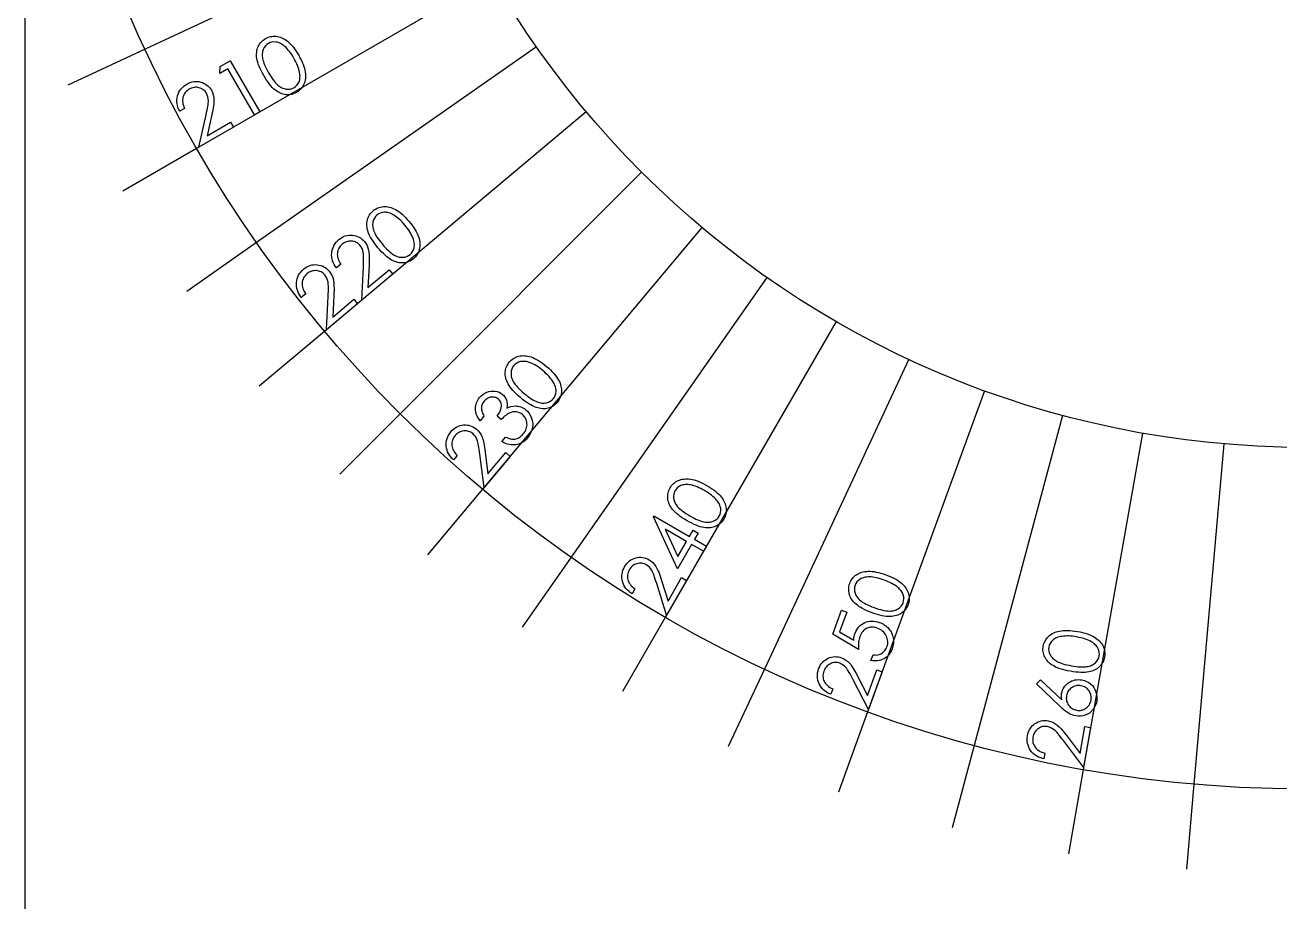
# Model space of a CAD drawing. Header units: millimetres. Extents: x 0 to 150, y -15 to 295.
# Drawn here: x 0 to 73.5, y 63.4 to 114.7 of the extents above; entities that cross this region are included whole.
import ezdxf

# ---------------------------------------------------------------- set-up
doc = ezdxf.new("R2010")
doc.units = ezdxf.units.MM

msp = doc.modelspace()

# ---------------------------------------------------------------- linework, layer by layer
at = {"color": 7, "linetype": 'Continuous', "lineweight": 25}
msp.add_line((0, 39.8), (0, 220), dxfattribs=at)
at = {"color": 7, "linetype": 'Continuous'}
for p, q in [((25.153, 121.756), (7.027, 113.304)), ((27.369, 117.5), (10.048, 107.5)), ((7.027, 113.304), (2.495, 111.191)), ((29.947, 113.453), (13.564, 101.982)), ((32.868, 109.647), (17.547, 96.791)), ((10.048, 107.5), (5.718, 105)), ((36.109, 106.109), (21.967, 91.967)), ((39.647, 102.868), (26.791, 87.547)), ((13.564, 101.982), (9.468, 99.114)), ((43.453, 99.947), (31.982, 83.564)), ((47.5, 97.369), (37.5, 80.048)), ((17.547, 96.791), (13.716, 93.577)), ((51.756, 95.153), (43.304, 77.027)), ((56.189, 93.317), (49.348, 74.523)), ((21.967, 91.967), (18.431, 88.431)), ((60.765, 91.874), (55.589, 72.556)), ((65.449, 90.836), (61.976, 71.139)), ((70.206, 90.209), (68.463, 70.285)), ((26.791, 87.547), (23.577, 83.716)), ((31.982, 83.564), (29.114, 79.468)), ((37.5, 80.048), (35, 75.718)), ((43.304, 77.027), (41.191, 72.495)), ((49.348, 74.523), (47.638, 69.825)), ((55.589, 72.556), (54.294, 67.726)), ((61.976, 71.139), (61.108, 66.215)), ((68.463, 70.285), (68.028, 65.304))]:
    msp.add_line(p, q, dxfattribs=at)
at = {"color": 7, "linetype": 'Continuous', "flags": 128}
for points in [[(13.979, 111.766), (13.897, 111.911), (13.825, 112.051), (13.762, 112.183), (13.707, 112.31), (13.661, 112.432), (13.624, 112.546), (13.596, 112.655), (13.576, 112.757), (13.564, 112.855), (13.559, 112.95), (13.559, 113.042), (13.566, 113.131), (13.578, 113.216), (13.597, 113.299), (13.622, 113.379), (13.653, 113.456), (13.689, 113.529), (13.73, 113.598), (13.776, 113.663), (13.826, 113.724), (13.882, 113.78), (13.942, 113.832), (14.007, 113.88), (14.076, 113.924), (14.076, 113.924), (14.15, 113.962), (14.224, 113.995), (14.3, 114.021), (14.378, 114.041), (14.456, 114.055), (14.536, 114.062), (14.617, 114.064), (14.7, 114.059), (14.784, 114.048), (14.867, 114.029), (14.95, 114.004), (15.033, 113.971), (15.117, 113.931), (15.199, 113.885), (15.283, 113.831), (15.365, 113.771), (15.448, 113.702), (15.532, 113.623), (15.614, 113.535), (15.696, 113.437), (15.778, 113.329), (15.861, 113.211), (15.942, 113.084), (16.025, 112.948), (16.025, 112.948), (16.102, 112.809), (16.171, 112.675), (16.231, 112.546), (16.283, 112.421), (16.327, 112.302), (16.362, 112.187), (16.39, 112.076), (16.408, 111.971), (16.419, 111.869), (16.424, 111.771), (16.423, 111.677), (16.416, 111.585), (16.402, 111.496), (16.383, 111.411), (16.358, 111.329), (16.325, 111.25), (16.288, 111.175), (16.246, 111.105), (16.199, 111.039), (16.147, 110.978), (16.091, 110.92), (16.03, 110.867), (15.964, 110.819), (15.894, 110.775), (15.894, 110.775), (15.822, 110.736), (15.748, 110.704), (15.673, 110.678), (15.597, 110.659), (15.52, 110.645), (15.441, 110.637), (15.361, 110.635), (15.281, 110.64), (15.199, 110.652), (15.119, 110.67), (15.037, 110.696), (14.957, 110.728), (14.877, 110.767), (14.797, 110.813), (14.717, 110.865), (14.637, 110.925), (14.557, 110.994), (14.476, 111.072), (14.396, 111.162), (14.314, 111.262), (14.231, 111.372), (14.148, 111.493), (14.063, 111.625), (13.979, 111.766)], [(14.266, 111.923), (14.338, 111.801), (14.409, 111.689), (14.478, 111.585), (14.546, 111.491), (14.611, 111.407), (14.676, 111.332), (14.738, 111.266), (14.799, 111.209), (14.859, 111.16), (14.92, 111.116), (14.982, 111.079), (15.044, 111.046), (15.105, 111.019), (15.168, 110.997), (15.232, 110.98), (15.295, 110.97), (15.419, 110.963), (15.536, 110.974), (15.645, 111.004), (15.748, 111.052), (15.748, 111.052), (15.841, 111.116), (15.921, 111.196), (15.989, 111.29), (16.044, 111.398), (16.066, 111.458), (16.083, 111.52), (16.095, 111.584), (16.102, 111.651), (16.104, 111.72), (16.101, 111.792), (16.093, 111.867), (16.08, 111.944), (16.08, 111.944), (16.059, 112.042), (16.032, 112.141), (15.999, 112.242), (15.961, 112.345), (15.916, 112.451), (15.865, 112.559), (15.809, 112.668), (15.748, 112.779), (15.748, 112.779), (15.682, 112.89), (15.616, 112.992), (15.551, 113.088), (15.485, 113.177), (15.418, 113.258), (15.352, 113.333), (15.286, 113.401), (15.219, 113.462), (15.153, 113.517), (15.087, 113.565), (15.021, 113.607), (14.956, 113.643), (14.891, 113.673), (14.827, 113.697), (14.763, 113.713), (14.699, 113.725), (14.577, 113.732), (14.461, 113.72), (14.352, 113.692), (14.251, 113.644), (14.251, 113.644), (14.157, 113.579), (14.076, 113.499), (14.008, 113.403), (13.953, 113.293), (13.93, 113.234), (13.913, 113.171), (13.901, 113.106), (13.894, 113.039), (13.891, 112.969), (13.893, 112.897), (13.901, 112.823), (13.913, 112.746), (13.931, 112.664), (13.957, 112.577), (13.99, 112.484), (14.031, 112.384), (14.078, 112.278), (14.134, 112.166), (14.196, 112.047), (14.266, 111.923)], [(11.421, 112.289), (12.01, 112.629), (12.01, 112.629), (13.741, 109.632), (13.741, 109.632), (13.443, 109.46), (13.443, 109.46), (11.881, 112.165), (11.881, 112.165), (11.411, 111.893), (11.411, 111.893), (11.421, 112.289)], [(9.343, 109.837), (9.055, 109.671), (9.055, 109.671), (9, 109.784), (8.956, 109.896), (8.923, 110.009), (8.902, 110.121), (8.891, 110.234), (8.893, 110.347), (8.906, 110.459), (8.93, 110.572), (8.964, 110.681), (9.008, 110.783), (9.062, 110.879), (9.124, 110.969), (9.196, 111.053), (9.278, 111.129), (9.368, 111.199), (9.468, 111.263), (9.468, 111.263), (9.571, 111.317), (9.674, 111.36), (9.777, 111.391), (9.881, 111.412), (9.984, 111.421), (10.086, 111.419), (10.189, 111.407), (10.291, 111.382), (10.391, 111.348), (10.484, 111.307), (10.57, 111.259), (10.651, 111.202), (10.725, 111.138), (10.793, 111.067), (10.855, 110.987), (10.91, 110.9), (10.91, 110.9), (10.975, 110.771), (11.023, 110.636), (11.052, 110.496), (11.064, 110.351), (11.063, 110.274), (11.059, 110.187), (11.049, 110.091), (11.036, 109.985), (11.018, 109.871), (10.996, 109.748), (10.969, 109.615), (10.938, 109.474), (10.938, 109.474), (10.657, 108.238), (10.657, 108.238), (12.041, 109.037), (12.041, 109.037), (12.208, 108.747), (12.208, 108.747), (10.172, 107.572), (10.172, 107.572), (10.603, 109.47), (10.603, 109.47), (10.635, 109.608), (10.662, 109.737), (10.685, 109.854), (10.704, 109.961), (10.718, 110.058), (10.729, 110.144), (10.735, 110.22), (10.737, 110.285), (10.73, 110.403), (10.709, 110.516), (10.673, 110.623), (10.622, 110.726), (10.622, 110.726), (10.584, 110.786), (10.54, 110.841), (10.492, 110.891), (10.439, 110.934), (10.383, 110.972), (10.32, 111.004), (10.254, 111.031), (10.183, 111.052), (10.11, 111.067), (10.037, 111.074), (9.965, 111.074), (9.895, 111.068), (9.824, 111.053), (9.754, 111.032), (9.685, 111.004), (9.616, 110.968), (9.616, 110.968), (9.547, 110.924), (9.486, 110.876), (9.43, 110.824), (9.381, 110.768), (9.338, 110.707), (9.302, 110.642), (9.272, 110.573), (9.249, 110.5), (9.233, 110.424), (9.225, 110.346), (9.225, 110.265), (9.233, 110.184), (9.248, 110.1), (9.272, 110.014), (9.304, 109.927), (9.343, 109.837)], [(20.669, 101.688), (20.563, 101.818), (20.466, 101.944), (20.38, 102.064), (20.304, 102.181), (20.236, 102.293), (20.18, 102.4), (20.133, 102.503), (20.095, 102.602), (20.067, 102.697), (20.044, 102.79), (20.028, 102.881), (20.019, 102.971), (20.017, 103.058), (20.02, 103.144), (20.031, 103.228), (20.048, 103.309), (20.072, 103.388), (20.1, 103.464), (20.135, 103.536), (20.174, 103.606), (20.219, 103.671), (20.27, 103.733), (20.325, 103.792), (20.387, 103.847), (20.387, 103.847), (20.453, 103.899), (20.522, 103.944), (20.593, 103.984), (20.667, 104.018), (20.743, 104.045), (20.82, 104.067), (20.901, 104.082), (20.984, 104.092), (21.069, 104.096), (21.155, 104.092), (21.242, 104.081), (21.331, 104.063), (21.421, 104.039), (21.511, 104.007), (21.603, 103.968), (21.696, 103.922), (21.791, 103.868), (21.886, 103.805), (21.984, 103.731), (22.083, 103.648), (22.183, 103.556), (22.286, 103.453), (22.389, 103.341), (22.495, 103.22), (22.495, 103.22), (22.596, 103.096), (22.687, 102.975), (22.77, 102.857), (22.844, 102.742), (22.908, 102.631), (22.963, 102.523), (23.009, 102.418), (23.046, 102.316), (23.074, 102.217), (23.097, 102.121), (23.113, 102.026), (23.121, 101.934), (23.124, 101.844), (23.119, 101.756), (23.108, 101.67), (23.09, 101.586), (23.066, 101.506), (23.037, 101.429), (23.002, 101.354), (22.962, 101.284), (22.915, 101.218), (22.864, 101.154), (22.807, 101.094), (22.745, 101.038), (22.745, 101.038), (22.68, 100.987), (22.612, 100.942), (22.542, 100.903), (22.47, 100.87), (22.396, 100.843), (22.319, 100.822), (22.24, 100.807), (22.159, 100.798), (22.076, 100.795), (21.993, 100.799), (21.908, 100.809), (21.822, 100.828), (21.735, 100.852), (21.648, 100.884), (21.559, 100.922), (21.47, 100.967), (21.378, 101.021), (21.285, 101.086), (21.188, 101.16), (21.09, 101.246), (20.988, 101.34), (20.884, 101.446), (20.778, 101.562), (20.669, 101.688)], [(20.926, 101.895), (21.019, 101.786), (21.109, 101.687), (21.196, 101.595), (21.28, 101.514), (21.36, 101.441), (21.437, 101.378), (21.51, 101.323), (21.581, 101.278), (21.65, 101.239), (21.718, 101.207), (21.785, 101.18), (21.852, 101.158), (21.919, 101.142), (21.985, 101.131), (22.05, 101.126), (22.115, 101.126), (22.239, 101.141), (22.354, 101.173), (22.457, 101.222), (22.551, 101.288), (22.551, 101.288), (22.632, 101.368), (22.699, 101.462), (22.749, 101.567), (22.785, 101.684), (22.796, 101.746), (22.802, 101.811), (22.802, 101.877), (22.798, 101.945), (22.788, 102.014), (22.772, 102.085), (22.751, 102.158), (22.725, 102.232), (22.725, 102.232), (22.687, 102.325), (22.643, 102.419), (22.592, 102.514), (22.536, 102.61), (22.473, 102.707), (22.404, 102.805), (22.329, 102.904), (22.248, 103.004), (22.248, 103.004), (22.164, 103.101), (22.081, 103.192), (21.999, 103.275), (21.918, 103.352), (21.838, 103.422), (21.759, 103.484), (21.681, 103.54), (21.604, 103.589), (21.528, 103.632), (21.455, 103.669), (21.382, 103.699), (21.311, 103.723), (21.242, 103.742), (21.174, 103.753), (21.107, 103.759), (21.042, 103.759), (20.919, 103.744), (20.806, 103.714), (20.703, 103.665), (20.61, 103.601), (20.61, 103.601), (20.529, 103.519), (20.462, 103.425), (20.411, 103.32), (20.375, 103.2), (20.364, 103.137), (20.358, 103.072), (20.357, 103.005), (20.361, 102.937), (20.371, 102.868), (20.386, 102.796), (20.406, 102.724), (20.431, 102.649), (20.463, 102.572), (20.504, 102.489), (20.554, 102.402), (20.611, 102.311), (20.677, 102.214), (20.752, 102.112), (20.834, 102.006), (20.926, 101.895)], [(18.499, 100.72), (18.243, 100.505), (18.243, 100.505), (18.168, 100.607), (18.104, 100.712), (18.053, 100.818), (18.012, 100.926), (17.982, 101.036), (17.964, 101.148), (17.957, 101.261), (17.961, 101.377), (17.976, 101.491), (18.001, 101.602), (18.038, 101.706), (18.084, 101.806), (18.141, 101.901), (18.208, 101.991), (18.285, 102.077), (18.374, 102.158), (18.374, 102.158), (18.467, 102.23), (18.562, 102.29), (18.658, 102.34), (18.757, 102.378), (18.858, 102.406), (18.961, 102.422), (19.065, 102.427), (19.171, 102.421), (19.275, 102.405), (19.376, 102.38), (19.47, 102.348), (19.56, 102.305), (19.646, 102.255), (19.725, 102.195), (19.801, 102.127), (19.871, 102.051), (19.871, 102.051), (19.958, 101.933), (20.029, 101.808), (20.082, 101.674), (20.12, 101.533), (20.133, 101.455), (20.143, 101.368), (20.15, 101.271), (20.155, 101.164), (20.157, 101.047), (20.157, 100.921), (20.154, 100.784), (20.148, 100.638), (20.148, 100.638), (20.085, 99.361), (20.085, 99.361), (21.32, 100.397), (21.32, 100.397), (21.536, 100.139), (21.536, 100.139), (19.72, 98.615), (19.72, 98.615), (19.816, 100.576), (19.816, 100.576), (19.823, 100.719), (19.827, 100.851), (19.829, 100.971), (19.829, 101.081), (19.827, 101.179), (19.822, 101.267), (19.815, 101.344), (19.806, 101.409), (19.779, 101.525), (19.738, 101.633), (19.684, 101.734), (19.616, 101.827), (19.616, 101.827), (19.567, 101.88), (19.514, 101.927), (19.458, 101.968), (19.397, 102.001), (19.334, 102.029), (19.266, 102.05), (19.195, 102.066), (19.121, 102.074), (19.046, 102.076), (18.972, 102.071), (18.902, 102.059), (18.832, 102.039), (18.764, 102.013), (18.698, 101.979), (18.635, 101.939), (18.573, 101.891), (18.573, 101.891), (18.513, 101.836), (18.459, 101.778), (18.413, 101.716), (18.374, 101.651), (18.342, 101.584), (18.318, 101.513), (18.3, 101.44), (18.29, 101.362), (18.287, 101.284), (18.292, 101.205), (18.306, 101.125), (18.329, 101.046), (18.359, 100.965), (18.398, 100.884), (18.445, 100.802), (18.499, 100.72)], [(16.437, 98.99), (16.18, 98.774), (16.18, 98.774), (16.106, 98.877), (16.042, 98.981), (15.99, 99.087), (15.95, 99.195), (15.919, 99.305), (15.901, 99.417), (15.894, 99.531), (15.898, 99.647), (15.914, 99.761), (15.939, 99.871), (15.975, 99.975), (16.022, 100.076), (16.079, 100.17), (16.146, 100.261), (16.223, 100.346), (16.311, 100.427), (16.311, 100.427), (16.405, 100.499), (16.499, 100.559), (16.596, 100.609), (16.695, 100.648), (16.796, 100.675), (16.898, 100.691), (17.003, 100.697), (17.108, 100.691), (17.213, 100.674), (17.313, 100.65), (17.408, 100.617), (17.498, 100.575), (17.583, 100.524), (17.663, 100.465), (17.739, 100.397), (17.809, 100.32), (17.809, 100.32), (17.896, 100.203), (17.967, 100.077), (18.02, 99.944), (18.057, 99.802), (18.07, 99.724), (18.08, 99.637), (18.088, 99.54), (18.093, 99.433), (18.095, 99.316), (18.095, 99.19), (18.091, 99.053), (18.086, 98.908), (18.086, 98.908), (18.023, 97.63), (18.023, 97.63), (19.257, 98.666), (19.257, 98.666), (19.474, 98.408), (19.474, 98.408), (17.657, 96.884), (17.657, 96.884), (17.753, 98.845), (17.753, 98.845), (17.761, 98.988), (17.765, 99.12), (17.767, 99.241), (17.767, 99.351), (17.765, 99.449), (17.76, 99.537), (17.753, 99.613), (17.744, 99.678), (17.716, 99.795), (17.676, 99.903), (17.622, 100.003), (17.554, 100.096), (17.554, 100.096), (17.505, 100.149), (17.451, 100.196), (17.395, 100.237), (17.335, 100.271), (17.271, 100.299), (17.204, 100.32), (17.133, 100.335), (17.059, 100.344), (16.984, 100.346), (16.91, 100.34), (16.839, 100.328), (16.77, 100.308), (16.702, 100.283), (16.636, 100.249), (16.572, 100.208), (16.51, 100.161), (16.51, 100.161), (16.45, 100.105), (16.397, 100.047), (16.351, 99.985), (16.311, 99.921), (16.28, 99.853), (16.255, 99.783), (16.238, 99.709), (16.227, 99.632), (16.224, 99.553), (16.23, 99.474), (16.244, 99.395), (16.266, 99.315), (16.297, 99.234), (16.335, 99.153), (16.382, 99.072), (16.437, 98.99)], [(29.015, 92.911), (28.888, 93.021), (28.771, 93.128), (28.665, 93.232), (28.57, 93.334), (28.485, 93.432), (28.41, 93.528), (28.346, 93.621), (28.292, 93.712), (28.247, 93.8), (28.208, 93.888), (28.177, 93.975), (28.153, 94.062), (28.135, 94.148), (28.124, 94.233), (28.12, 94.317), (28.123, 94.4), (28.132, 94.482), (28.147, 94.562), (28.168, 94.639), (28.196, 94.714), (28.229, 94.786), (28.267, 94.856), (28.312, 94.924), (28.363, 94.989), (28.363, 94.989), (28.419, 95.052), (28.479, 95.108), (28.542, 95.16), (28.609, 95.206), (28.678, 95.246), (28.752, 95.281), (28.828, 95.31), (28.908, 95.334), (28.991, 95.352), (29.076, 95.363), (29.164, 95.368), (29.254, 95.366), (29.347, 95.357), (29.442, 95.341), (29.539, 95.319), (29.639, 95.29), (29.741, 95.253), (29.847, 95.207), (29.956, 95.152), (30.068, 95.087), (30.183, 95.014), (30.301, 94.93), (30.422, 94.838), (30.547, 94.737), (30.547, 94.737), (30.669, 94.632), (30.78, 94.529), (30.882, 94.428), (30.974, 94.327), (31.056, 94.229), (31.13, 94.132), (31.193, 94.037), (31.247, 93.943), (31.293, 93.851), (31.332, 93.759), (31.363, 93.669), (31.388, 93.58), (31.406, 93.492), (31.417, 93.404), (31.421, 93.317), (31.417, 93.232), (31.408, 93.148), (31.392, 93.067), (31.37, 92.988), (31.343, 92.912), (31.309, 92.837), (31.269, 92.767), (31.224, 92.698), (31.173, 92.631), (31.173, 92.631), (31.117, 92.57), (31.058, 92.514), (30.997, 92.464), (30.931, 92.418), (30.863, 92.379), (30.791, 92.345), (30.716, 92.316), (30.638, 92.293), (30.556, 92.276), (30.474, 92.265), (30.388, 92.261), (30.3, 92.264), (30.211, 92.274), (30.119, 92.289), (30.025, 92.312), (29.929, 92.341), (29.829, 92.378), (29.726, 92.425), (29.618, 92.482), (29.506, 92.549), (29.39, 92.624), (29.269, 92.711), (29.144, 92.806), (29.015, 92.911)], [(29.232, 93.159), (29.343, 93.068), (29.449, 92.986), (29.55, 92.912), (29.647, 92.846), (29.738, 92.788), (29.825, 92.739), (29.908, 92.698), (29.985, 92.666), (30.059, 92.64), (30.132, 92.619), (30.203, 92.605), (30.273, 92.595), (30.341, 92.591), (30.408, 92.591), (30.474, 92.598), (30.537, 92.61), (30.657, 92.646), (30.764, 92.697), (30.858, 92.763), (30.938, 92.844), (30.938, 92.844), (31.004, 92.938), (31.053, 93.041), (31.085, 93.153), (31.1, 93.275), (31.1, 93.339), (31.095, 93.403), (31.084, 93.468), (31.067, 93.534), (31.045, 93.6), (31.017, 93.668), (30.984, 93.736), (30.945, 93.804), (30.945, 93.804), (30.892, 93.889), (30.832, 93.974), (30.765, 94.059), (30.693, 94.144), (30.615, 94.229), (30.53, 94.313), (30.439, 94.397), (30.341, 94.482), (30.341, 94.482), (30.242, 94.563), (30.144, 94.638), (30.049, 94.706), (29.956, 94.768), (29.865, 94.822), (29.776, 94.871), (29.69, 94.912), (29.606, 94.947), (29.524, 94.976), (29.445, 94.999), (29.368, 95.017), (29.294, 95.028), (29.222, 95.034), (29.153, 95.034), (29.087, 95.028), (29.022, 95.017), (28.903, 94.981), (28.798, 94.93), (28.705, 94.864), (28.625, 94.785), (28.625, 94.785), (28.559, 94.691), (28.51, 94.587), (28.478, 94.473), (28.464, 94.35), (28.464, 94.285), (28.468, 94.221), (28.479, 94.155), (28.495, 94.089), (28.517, 94.022), (28.544, 93.954), (28.576, 93.886), (28.614, 93.817), (28.66, 93.746), (28.714, 93.673), (28.778, 93.595), (28.851, 93.515), (28.932, 93.431), (29.023, 93.344), (29.123, 93.253), (29.232, 93.159)], [(26.88, 91.826), (26.651, 91.553), (26.651, 91.553), (26.588, 91.642), (26.533, 91.73), (26.487, 91.818), (26.45, 91.907), (26.42, 91.996), (26.399, 92.086), (26.386, 92.176), (26.382, 92.266), (26.385, 92.355), (26.396, 92.442), (26.415, 92.526), (26.441, 92.608), (26.476, 92.688), (26.517, 92.766), (26.565, 92.841), (26.622, 92.914), (26.622, 92.914), (26.714, 93.012), (26.816, 93.096), (26.925, 93.167), (27.044, 93.223), (27.168, 93.265), (27.291, 93.29), (27.414, 93.298), (27.536, 93.288), (27.655, 93.263), (27.764, 93.223), (27.865, 93.171), (27.958, 93.103), (27.958, 93.103), (28.038, 93.028), (28.104, 92.944), (28.156, 92.855), (28.195, 92.758), (28.221, 92.654), (28.233, 92.543), (28.232, 92.426), (28.217, 92.301), (28.217, 92.301), (28.338, 92.356), (28.461, 92.395), (28.585, 92.418), (28.712, 92.424), (28.712, 92.424), (28.8, 92.42), (28.885, 92.409), (28.967, 92.391), (29.047, 92.367), (29.123, 92.335), (29.197, 92.296), (29.267, 92.252), (29.334, 92.2), (29.334, 92.2), (29.441, 92.097), (29.531, 91.983), (29.607, 91.855), (29.667, 91.715), (29.71, 91.569), (29.731, 91.42), (29.732, 91.271), (29.711, 91.12), (29.671, 90.972), (29.612, 90.83), (29.533, 90.693), (29.436, 90.562), (29.436, 90.562), (29.361, 90.48), (29.284, 90.407), (29.204, 90.342), (29.12, 90.287), (29.033, 90.24), (28.943, 90.202), (28.85, 90.173), (28.753, 90.152), (28.654, 90.141), (28.553, 90.141), (28.451, 90.149), (28.347, 90.168), (28.242, 90.197), (28.134, 90.235), (28.026, 90.284), (27.915, 90.342), (27.915, 90.342), (28.134, 90.603), (28.134, 90.603), (28.212, 90.569), (28.288, 90.54), (28.36, 90.517), (28.43, 90.5), (28.496, 90.488), (28.559, 90.481), (28.62, 90.481), (28.677, 90.485), (28.677, 90.485), (28.747, 90.5), (28.816, 90.52), (28.882, 90.547), (28.946, 90.582), (29.007, 90.622), (29.066, 90.669), (29.124, 90.723), (29.178, 90.784), (29.178, 90.784), (29.235, 90.857), (29.284, 90.931), (29.324, 91.007), (29.355, 91.083), (29.378, 91.16), (29.393, 91.239), (29.399, 91.318), (29.397, 91.398), (29.387, 91.476), (29.37, 91.551), (29.347, 91.622), (29.318, 91.689), (29.282, 91.752), (29.239, 91.811), (29.19, 91.867), (29.135, 91.918), (29.135, 91.918), (29.054, 91.977), (28.965, 92.023), (28.87, 92.055), (28.768, 92.075), (28.664, 92.081), (28.561, 92.072), (28.462, 92.048), (28.364, 92.01), (28.314, 91.984), (28.262, 91.953), (28.207, 91.914), (28.15, 91.869), (28.09, 91.817), (28.027, 91.759), (27.962, 91.694), (27.894, 91.623), (27.894, 91.623), (27.649, 91.829), (27.649, 91.829), (27.719, 91.922), (27.78, 92.018), (27.827, 92.116), (27.865, 92.218), (27.889, 92.318), (27.9, 92.41), (27.899, 92.496), (27.883, 92.576), (27.858, 92.648), (27.822, 92.714), (27.777, 92.774), (27.723, 92.827), (27.723, 92.827), (27.678, 92.86), (27.631, 92.889), (27.582, 92.911), (27.531, 92.928), (27.478, 92.939), (27.422, 92.946), (27.364, 92.946), (27.304, 92.94), (27.244, 92.929), (27.187, 92.913), (27.13, 92.89), (27.077, 92.863), (27.025, 92.829), (26.976, 92.79), (26.928, 92.746), (26.882, 92.695), (26.882, 92.695), (26.818, 92.607), (26.771, 92.514), (26.741, 92.417), (26.728, 92.315), (26.729, 92.263), (26.734, 92.207), (26.746, 92.15), (26.762, 92.09), (26.784, 92.027), (26.811, 91.963), (26.843, 91.895), (26.88, 91.826)], [(25.316, 89.519), (25.101, 89.262), (25.101, 89.262), (25.009, 89.35), (24.929, 89.442), (24.859, 89.537), (24.8, 89.637), (24.751, 89.74), (24.714, 89.847), (24.688, 89.958), (24.671, 90.073), (24.667, 90.188), (24.673, 90.301), (24.69, 90.41), (24.718, 90.517), (24.758, 90.62), (24.809, 90.721), (24.87, 90.819), (24.943, 90.913), (24.943, 90.913), (25.022, 91), (25.105, 91.077), (25.192, 91.142), (25.283, 91.197), (25.377, 91.242), (25.475, 91.275), (25.577, 91.298), (25.682, 91.311), (25.788, 91.314), (25.891, 91.307), (25.99, 91.29), (26.086, 91.265), (26.178, 91.23), (26.268, 91.185), (26.353, 91.131), (26.436, 91.068), (26.436, 91.068), (26.542, 90.967), (26.633, 90.856), (26.71, 90.733), (26.771, 90.601), (26.797, 90.526), (26.822, 90.442), (26.847, 90.348), (26.87, 90.244), (26.893, 90.129), (26.914, 90.005), (26.935, 89.87), (26.954, 89.725), (26.954, 89.725), (27.114, 88.456), (27.114, 88.456), (28.15, 89.691), (28.15, 89.691), (28.408, 89.474), (28.408, 89.474), (26.884, 87.657), (26.884, 87.657), (26.638, 89.606), (26.638, 89.606), (26.62, 89.747), (26.602, 89.878), (26.583, 89.997), (26.563, 90.105), (26.543, 90.202), (26.524, 90.287), (26.503, 90.361), (26.483, 90.424), (26.436, 90.533), (26.377, 90.634), (26.306, 90.723), (26.223, 90.803), (26.223, 90.803), (26.166, 90.847), (26.105, 90.884), (26.043, 90.914), (25.978, 90.937), (25.91, 90.953), (25.841, 90.963), (25.769, 90.965), (25.694, 90.96), (25.619, 90.949), (25.548, 90.932), (25.48, 90.907), (25.415, 90.876), (25.353, 90.838), (25.294, 90.794), (25.238, 90.742), (25.185, 90.685), (25.185, 90.685), (25.136, 90.62), (25.093, 90.553), (25.058, 90.484), (25.031, 90.414), (25.011, 90.342), (25, 90.268), (24.995, 90.192), (24.998, 90.115), (25.009, 90.037), (25.028, 89.96), (25.056, 89.884), (25.091, 89.809), (25.136, 89.735), (25.187, 89.662), (25.248, 89.59), (25.316, 89.519)], [(38.771, 85.709), (38.628, 85.794), (38.496, 85.879), (38.374, 85.961), (38.264, 86.044), (38.164, 86.125), (38.074, 86.207), (37.996, 86.286), (37.928, 86.365), (37.869, 86.444), (37.816, 86.524), (37.771, 86.604), (37.732, 86.684), (37.7, 86.764), (37.675, 86.846), (37.656, 86.927), (37.644, 87.009), (37.64, 87.09), (37.64, 87.171), (37.648, 87.249), (37.661, 87.327), (37.681, 87.404), (37.707, 87.479), (37.739, 87.553), (37.778, 87.625), (37.778, 87.625), (37.822, 87.695), (37.87, 87.761), (37.923, 87.822), (37.98, 87.878), (38.041, 87.929), (38.106, 87.976), (38.176, 88.018), (38.249, 88.055), (38.327, 88.087), (38.409, 88.112), (38.493, 88.132), (38.583, 88.145), (38.674, 88.152), (38.769, 88.154), (38.868, 88.149), (38.97, 88.138), (39.077, 88.119), (39.188, 88.093), (39.303, 88.058), (39.424, 88.014), (39.549, 87.962), (39.678, 87.901), (39.813, 87.832), (39.953, 87.755), (39.953, 87.755), (40.089, 87.674), (40.215, 87.592), (40.333, 87.51), (40.44, 87.428), (40.537, 87.346), (40.626, 87.264), (40.704, 87.182), (40.773, 87.1), (40.833, 87.018), (40.887, 86.935), (40.933, 86.853), (40.973, 86.769), (41.006, 86.686), (41.031, 86.602), (41.05, 86.519), (41.061, 86.435), (41.066, 86.351), (41.065, 86.269), (41.057, 86.189), (41.044, 86.109), (41.024, 86.032), (40.998, 85.956), (40.965, 85.881), (40.926, 85.807), (40.926, 85.807), (40.883, 85.738), (40.835, 85.673), (40.783, 85.613), (40.727, 85.558), (40.667, 85.507), (40.602, 85.462), (40.534, 85.421), (40.462, 85.384), (40.385, 85.354), (40.306, 85.329), (40.223, 85.311), (40.138, 85.298), (40.049, 85.292), (39.956, 85.291), (39.861, 85.297), (39.762, 85.309), (39.659, 85.328), (39.549, 85.356), (39.434, 85.393), (39.313, 85.438), (39.186, 85.493), (39.054, 85.556), (38.916, 85.628), (38.771, 85.709)], [(38.941, 85.988), (39.064, 85.919), (39.182, 85.856), (39.293, 85.802), (39.399, 85.754), (39.498, 85.713), (39.591, 85.68), (39.678, 85.654), (39.76, 85.636), (39.837, 85.624), (39.911, 85.616), (39.983, 85.614), (40.053, 85.616), (40.121, 85.624), (40.186, 85.637), (40.249, 85.654), (40.309, 85.676), (40.42, 85.732), (40.516, 85.8), (40.596, 85.881), (40.661, 85.973), (40.661, 85.973), (40.709, 86.076), (40.739, 86.186), (40.75, 86.301), (40.744, 86.422), (40.734, 86.484), (40.717, 86.546), (40.696, 86.608), (40.668, 86.67), (40.635, 86.731), (40.596, 86.792), (40.551, 86.853), (40.502, 86.913), (40.502, 86.913), (40.435, 86.986), (40.362, 87.059), (40.283, 87.13), (40.198, 87.201), (40.107, 87.27), (40.01, 87.338), (39.906, 87.404), (39.797, 87.47), (39.797, 87.47), (39.685, 87.532), (39.577, 87.589), (39.472, 87.638), (39.371, 87.683), (39.272, 87.721), (39.178, 87.753), (39.086, 87.778), (38.998, 87.798), (38.913, 87.812), (38.831, 87.821), (38.754, 87.824), (38.679, 87.823), (38.608, 87.816), (38.541, 87.804), (38.477, 87.787), (38.416, 87.765), (38.306, 87.709), (38.212, 87.642), (38.132, 87.562), (38.069, 87.47), (38.069, 87.47), (38.02, 87.367), (37.99, 87.257), (37.978, 87.141), (37.985, 87.018), (38.013, 86.892), (38.061, 86.768), (38.132, 86.645), (38.224, 86.524), (38.281, 86.463), (38.347, 86.4), (38.422, 86.335), (38.507, 86.269), (38.601, 86.201), (38.705, 86.132), (38.818, 86.061), (38.941, 85.988)], [(36.799, 85.931), (36.835, 85.992), (36.835, 85.992), (38.923, 84.786), (38.923, 84.786), (39.133, 85.149), (39.133, 85.149), (39.42, 84.983), (39.42, 84.983), (39.211, 84.62), (39.211, 84.62), (39.908, 84.217), (39.908, 84.217), (39.734, 83.918), (39.734, 83.918), (39.038, 84.32), (39.038, 84.32), (38.21, 82.888), (38.21, 82.888), (36.799, 85.931)], [(38.75, 84.487), (37.501, 85.207), (37.501, 85.207), (38.241, 83.605), (38.241, 83.605), (38.75, 84.487)], [(35.721, 81.72), (35.555, 81.432), (35.555, 81.432), (35.451, 81.502), (35.356, 81.578), (35.271, 81.659), (35.197, 81.746), (35.132, 81.838), (35.077, 81.936), (35.031, 82.04), (34.996, 82.149), (34.972, 82.262), (34.958, 82.372), (34.956, 82.482), (34.966, 82.591), (34.986, 82.699), (35.019, 82.806), (35.062, 82.911), (35.117, 83.017), (35.117, 83.017), (35.179, 83.116), (35.247, 83.204), (35.32, 83.283), (35.399, 83.352), (35.484, 83.412), (35.574, 83.462), (35.669, 83.502), (35.77, 83.532), (35.873, 83.552), (35.974, 83.564), (36.074, 83.564), (36.172, 83.556), (36.269, 83.538), (36.363, 83.51), (36.457, 83.472), (36.548, 83.425), (36.548, 83.425), (36.668, 83.345), (36.777, 83.252), (36.872, 83.145), (36.955, 83.026), (36.993, 82.958), (37.032, 82.88), (37.072, 82.792), (37.114, 82.695), (37.155, 82.587), (37.198, 82.468), (37.241, 82.341), (37.285, 82.203), (37.285, 82.203), (37.658, 80.992), (37.658, 80.992), (38.458, 82.376), (38.458, 82.376), (38.747, 82.208), (38.747, 82.208), (37.572, 80.172), (37.572, 80.172), (36.997, 82.032), (36.997, 82.032), (36.955, 82.168), (36.914, 82.292), (36.875, 82.405), (36.838, 82.508), (36.802, 82.598), (36.768, 82.678), (36.736, 82.747), (36.705, 82.805), (36.64, 82.904), (36.565, 82.991), (36.481, 83.066), (36.386, 83.13), (36.386, 83.13), (36.322, 83.162), (36.257, 83.188), (36.191, 83.207), (36.123, 83.218), (36.054, 83.222), (35.985, 83.219), (35.913, 83.209), (35.841, 83.192), (35.77, 83.168), (35.704, 83.139), (35.641, 83.103), (35.584, 83.062), (35.529, 83.014), (35.479, 82.961), (35.434, 82.901), (35.392, 82.836), (35.392, 82.836), (35.355, 82.764), (35.325, 82.691), (35.303, 82.618), (35.289, 82.545), (35.282, 82.471), (35.283, 82.397), (35.291, 82.322), (35.308, 82.247), (35.333, 82.172), (35.365, 82.101), (35.405, 82.032), (35.453, 81.965), (35.508, 81.9), (35.571, 81.837), (35.643, 81.777), (35.721, 81.72)], [(49.616, 80.319), (49.46, 80.378), (49.315, 80.438), (49.181, 80.499), (49.058, 80.562), (48.945, 80.624), (48.843, 80.689), (48.751, 80.754), (48.67, 80.82), (48.598, 80.887), (48.533, 80.956), (48.474, 81.027), (48.422, 81.099), (48.376, 81.173), (48.337, 81.249), (48.305, 81.326), (48.279, 81.404), (48.26, 81.484), (48.247, 81.563), (48.241, 81.642), (48.241, 81.721), (48.246, 81.8), (48.259, 81.878), (48.278, 81.957), (48.303, 82.035), (48.303, 82.035), (48.334, 82.112), (48.371, 82.186), (48.412, 82.255), (48.459, 82.32), (48.51, 82.381), (48.567, 82.439), (48.628, 82.492), (48.694, 82.542), (48.766, 82.587), (48.841, 82.626), (48.921, 82.659), (49.006, 82.688), (49.095, 82.711), (49.189, 82.729), (49.287, 82.741), (49.39, 82.748), (49.498, 82.749), (49.612, 82.741), (49.732, 82.727), (49.859, 82.704), (49.991, 82.675), (50.129, 82.638), (50.274, 82.593), (50.425, 82.541), (50.425, 82.541), (50.573, 82.484), (50.712, 82.426), (50.842, 82.366), (50.962, 82.303), (51.072, 82.239), (51.173, 82.174), (51.264, 82.107), (51.346, 82.038), (51.421, 81.967), (51.487, 81.895), (51.548, 81.822), (51.602, 81.747), (51.648, 81.67), (51.688, 81.592), (51.721, 81.513), (51.747, 81.432), (51.766, 81.351), (51.78, 81.27), (51.786, 81.189), (51.786, 81.109), (51.78, 81.029), (51.767, 80.949), (51.748, 80.869), (51.722, 80.79), (51.722, 80.79), (51.691, 80.714), (51.656, 80.642), (51.615, 80.574), (51.569, 80.51), (51.519, 80.45), (51.464, 80.393), (51.403, 80.342), (51.338, 80.293), (51.269, 80.25), (51.194, 80.212), (51.117, 80.179), (51.034, 80.152), (50.948, 80.131), (50.856, 80.114), (50.761, 80.103), (50.661, 80.098), (50.556, 80.098), (50.444, 80.107), (50.324, 80.124), (50.197, 80.147), (50.063, 80.179), (49.921, 80.218), (49.772, 80.264), (49.616, 80.319)], [(49.735, 80.624), (49.869, 80.577), (49.995, 80.536), (50.115, 80.501), (50.227, 80.473), (50.332, 80.45), (50.43, 80.434), (50.521, 80.424), (50.603, 80.419), (50.681, 80.421), (50.756, 80.426), (50.828, 80.436), (50.896, 80.451), (50.961, 80.47), (51.023, 80.494), (51.082, 80.522), (51.138, 80.554), (51.237, 80.628), (51.32, 80.712), (51.384, 80.806), (51.432, 80.908), (51.432, 80.908), (51.461, 81.018), (51.473, 81.13), (51.464, 81.246), (51.436, 81.364), (51.415, 81.424), (51.389, 81.482), (51.356, 81.54), (51.318, 81.595), (51.275, 81.65), (51.227, 81.704), (51.172, 81.756), (51.112, 81.807), (51.112, 81.807), (51.034, 81.868), (50.949, 81.926), (50.859, 81.983), (50.762, 82.037), (50.661, 82.089), (50.553, 82.139), (50.439, 82.187), (50.32, 82.232), (50.32, 82.232), (50.199, 82.275), (50.083, 82.311), (49.971, 82.343), (49.864, 82.368), (49.76, 82.388), (49.661, 82.404), (49.566, 82.413), (49.476, 82.417), (49.39, 82.416), (49.308, 82.411), (49.231, 82.401), (49.158, 82.387), (49.09, 82.368), (49.025, 82.344), (48.965, 82.316), (48.909, 82.284), (48.81, 82.21), (48.728, 82.127), (48.664, 82.035), (48.617, 81.933), (48.617, 81.933), (48.587, 81.823), (48.576, 81.71), (48.585, 81.593), (48.614, 81.473), (48.635, 81.413), (48.663, 81.354), (48.695, 81.296), (48.732, 81.24), (48.775, 81.185), (48.823, 81.131), (48.876, 81.078), (48.935, 81.027), (49.002, 80.977), (49.078, 80.926), (49.163, 80.876), (49.259, 80.825), (49.363, 80.775), (49.477, 80.725), (49.601, 80.675), (49.735, 80.624)], [(47.825, 80.466), (48.135, 80.353), (48.135, 80.353), (47.713, 79.194), (47.713, 79.194), (48.542, 78.709), (48.542, 78.709), (48.552, 78.823), (48.568, 78.928), (48.591, 79.026), (48.619, 79.115), (48.619, 79.115), (48.663, 79.222), (48.715, 79.321), (48.774, 79.412), (48.841, 79.494), (48.915, 79.568), (48.997, 79.634), (49.087, 79.691), (49.183, 79.74), (49.285, 79.78), (49.389, 79.808), (49.495, 79.827), (49.602, 79.833), (49.711, 79.829), (49.823, 79.814), (49.936, 79.788), (50.051, 79.751), (50.051, 79.751), (50.13, 79.72), (50.205, 79.684), (50.277, 79.645), (50.346, 79.602), (50.411, 79.555), (50.473, 79.503), (50.531, 79.448), (50.586, 79.388), (50.637, 79.326), (50.683, 79.262), (50.724, 79.196), (50.759, 79.128), (50.79, 79.058), (50.815, 78.987), (50.835, 78.913), (50.851, 78.837), (50.86, 78.761), (50.865, 78.683), (50.865, 78.605), (50.858, 78.525), (50.846, 78.445), (50.83, 78.365), (50.807, 78.283), (50.78, 78.2), (50.78, 78.2), (50.74, 78.104), (50.696, 78.015), (50.644, 77.933), (50.587, 77.857), (50.523, 77.788), (50.453, 77.725), (50.377, 77.669), (50.295, 77.62), (50.208, 77.579), (50.12, 77.545), (50.03, 77.521), (49.937, 77.505), (49.843, 77.496), (49.746, 77.497), (49.648, 77.506), (49.548, 77.523), (49.548, 77.523), (49.67, 77.858), (49.67, 77.858), (49.767, 77.847), (49.858, 77.846), (49.943, 77.855), (50.021, 77.873), (50.095, 77.902), (50.166, 77.94), (50.233, 77.987), (50.297, 78.044), (50.357, 78.108), (50.407, 78.178), (50.45, 78.252), (50.484, 78.331), (50.484, 78.331), (50.508, 78.411), (50.525, 78.491), (50.532, 78.571), (50.532, 78.652), (50.522, 78.731), (50.503, 78.811), (50.476, 78.891), (50.44, 78.971), (50.398, 79.048), (50.348, 79.118), (50.292, 79.184), (50.23, 79.243), (50.161, 79.297), (50.086, 79.344), (50.004, 79.386), (49.916, 79.422), (49.916, 79.422), (49.835, 79.448), (49.754, 79.466), (49.675, 79.476), (49.598, 79.479), (49.523, 79.473), (49.448, 79.459), (49.376, 79.438), (49.305, 79.409), (49.237, 79.372), (49.173, 79.329), (49.115, 79.279), (49.062, 79.222), (49.014, 79.158), (48.97, 79.088), (48.931, 79.012), (48.897, 78.928), (48.897, 78.928), (48.873, 78.853), (48.853, 78.773), (48.837, 78.687), (48.825, 78.594), (48.817, 78.497), (48.813, 78.393), (48.814, 78.283), (48.818, 78.168), (48.818, 78.168), (47.312, 79.057), (47.312, 79.057), (47.825, 80.466)], [(61.231, 76.894), (61.067, 76.925), (60.914, 76.959), (60.771, 76.996), (60.638, 77.036), (60.516, 77.078), (60.404, 77.124), (60.303, 77.172), (60.211, 77.223), (60.129, 77.277), (60.052, 77.334), (59.982, 77.394), (59.918, 77.456), (59.86, 77.521), (59.808, 77.589), (59.763, 77.659), (59.724, 77.732), (59.691, 77.807), (59.665, 77.884), (59.645, 77.96), (59.631, 78.038), (59.623, 78.117), (59.622, 78.196), (59.627, 78.277), (59.639, 78.358), (59.639, 78.358), (59.656, 78.44), (59.679, 78.518), (59.708, 78.593), (59.742, 78.666), (59.782, 78.736), (59.828, 78.802), (59.879, 78.865), (59.936, 78.926), (59.998, 78.982), (60.066, 79.034), (60.139, 79.082), (60.218, 79.125), (60.302, 79.163), (60.391, 79.197), (60.486, 79.226), (60.585, 79.251), (60.692, 79.27), (60.805, 79.282), (60.927, 79.289), (61.055, 79.289), (61.19, 79.282), (61.333, 79.27), (61.484, 79.251), (61.642, 79.226), (61.642, 79.226), (61.798, 79.196), (61.945, 79.163), (62.083, 79.125), (62.213, 79.085), (62.333, 79.042), (62.444, 78.995), (62.546, 78.945), (62.639, 78.891), (62.724, 78.834), (62.803, 78.775), (62.875, 78.713), (62.941, 78.649), (63, 78.581), (63.052, 78.511), (63.099, 78.438), (63.139, 78.363), (63.172, 78.286), (63.199, 78.208), (63.22, 78.13), (63.234, 78.051), (63.242, 77.971), (63.243, 77.889), (63.238, 77.808), (63.227, 77.725), (63.227, 77.725), (63.209, 77.645), (63.187, 77.568), (63.158, 77.493), (63.125, 77.422), (63.085, 77.354), (63.04, 77.289), (62.99, 77.227), (62.934, 77.169), (62.873, 77.114), (62.806, 77.063), (62.735, 77.017), (62.658, 76.976), (62.577, 76.939), (62.49, 76.908), (62.398, 76.88), (62.301, 76.857), (62.197, 76.84), (62.085, 76.829), (61.963, 76.824), (61.834, 76.826), (61.696, 76.833), (61.55, 76.847), (61.394, 76.867), (61.231, 76.894)], [(61.295, 77.216), (61.435, 77.193), (61.567, 77.175), (61.691, 77.161), (61.807, 77.152), (61.914, 77.148), (62.013, 77.149), (62.104, 77.155), (62.187, 77.165), (62.264, 77.18), (62.336, 77.199), (62.405, 77.221), (62.47, 77.247), (62.531, 77.277), (62.588, 77.312), (62.641, 77.349), (62.691, 77.391), (62.776, 77.481), (62.843, 77.579), (62.89, 77.682), (62.919, 77.791), (62.919, 77.791), (62.93, 77.905), (62.921, 78.018), (62.892, 78.131), (62.845, 78.243), (62.813, 78.297), (62.777, 78.35), (62.735, 78.401), (62.688, 78.45), (62.636, 78.496), (62.578, 78.54), (62.516, 78.582), (62.448, 78.622), (62.448, 78.622), (62.36, 78.668), (62.266, 78.712), (62.168, 78.752), (62.063, 78.789), (61.954, 78.823), (61.839, 78.853), (61.718, 78.88), (61.593, 78.905), (61.593, 78.905), (61.466, 78.925), (61.345, 78.94), (61.229, 78.952), (61.119, 78.959), (61.013, 78.961), (60.913, 78.958), (60.818, 78.951), (60.728, 78.939), (60.643, 78.923), (60.564, 78.904), (60.489, 78.881), (60.42, 78.854), (60.355, 78.823), (60.296, 78.789), (60.242, 78.751), (60.192, 78.709), (60.108, 78.619), (60.042, 78.523), (59.994, 78.421), (59.965, 78.312), (59.965, 78.312), (59.955, 78.199), (59.964, 78.085), (59.993, 77.972), (60.042, 77.858), (60.073, 77.803), (60.11, 77.75), (60.152, 77.699), (60.199, 77.65), (60.251, 77.603), (60.307, 77.558), (60.37, 77.516), (60.436, 77.475), (60.511, 77.436), (60.594, 77.4), (60.687, 77.366), (60.79, 77.332), (60.902, 77.3), (61.023, 77.271), (61.154, 77.243), (61.295, 77.216)], [(47.304, 75.861), (47.19, 75.549), (47.19, 75.549), (47.075, 75.6), (46.969, 75.658), (46.871, 75.723), (46.783, 75.796), (46.703, 75.876), (46.632, 75.963), (46.569, 76.058), (46.515, 76.159), (46.472, 76.265), (46.44, 76.373), (46.419, 76.481), (46.409, 76.589), (46.41, 76.699), (46.423, 76.81), (46.447, 76.922), (46.483, 77.035), (46.483, 77.035), (46.527, 77.143), (46.579, 77.242), (46.637, 77.333), (46.703, 77.415), (46.776, 77.488), (46.856, 77.553), (46.944, 77.609), (47.038, 77.656), (47.136, 77.694), (47.233, 77.723), (47.331, 77.741), (47.43, 77.75), (47.528, 77.748), (47.626, 77.737), (47.725, 77.716), (47.823, 77.685), (47.823, 77.685), (47.956, 77.627), (48.079, 77.554), (48.192, 77.466), (48.293, 77.363), (48.343, 77.303), (48.396, 77.234), (48.45, 77.154), (48.508, 77.065), (48.567, 76.965), (48.63, 76.856), (48.694, 76.737), (48.762, 76.609), (48.762, 76.609), (49.341, 75.481), (49.341, 75.481), (49.888, 76.983), (49.888, 76.983), (50.202, 76.869), (50.202, 76.869), (49.398, 74.658), (49.398, 74.658), (48.507, 76.39), (48.507, 76.39), (48.442, 76.516), (48.381, 76.632), (48.323, 76.736), (48.268, 76.831), (48.218, 76.915), (48.17, 76.987), (48.126, 77.049), (48.086, 77.101), (48.004, 77.187), (47.916, 77.26), (47.819, 77.319), (47.715, 77.365), (47.715, 77.365), (47.646, 77.387), (47.577, 77.401), (47.509, 77.408), (47.441, 77.407), (47.372, 77.4), (47.304, 77.385), (47.235, 77.363), (47.167, 77.333), (47.101, 77.297), (47.041, 77.257), (46.986, 77.21), (46.936, 77.16), (46.891, 77.103), (46.851, 77.042), (46.816, 76.976), (46.787, 76.904), (46.787, 76.904), (46.762, 76.826), (46.745, 76.75), (46.736, 76.674), (46.735, 76.6), (46.741, 76.525), (46.754, 76.453), (46.776, 76.38), (46.806, 76.31), (46.843, 76.241), (46.887, 76.176), (46.938, 76.114), (46.997, 76.056), (47.063, 76.002), (47.136, 75.951), (47.216, 75.904), (47.304, 75.861)], [(59.25, 76.153), (59.482, 76.402), (59.482, 76.402), (60.718, 75.232), (60.718, 75.232), (60.707, 75.328), (60.702, 75.421), (60.706, 75.509), (60.716, 75.592), (60.716, 75.592), (60.739, 75.691), (60.769, 75.784), (60.808, 75.872), (60.856, 75.955), (60.912, 76.032), (60.976, 76.103), (61.05, 76.17), (61.131, 76.23), (61.219, 76.283), (61.309, 76.327), (61.401, 76.36), (61.497, 76.385), (61.595, 76.399), (61.696, 76.405), (61.8, 76.4), (61.905, 76.386), (61.905, 76.386), (62.048, 76.352), (62.18, 76.302), (62.302, 76.236), (62.414, 76.154), (62.514, 76.059), (62.599, 75.951), (62.669, 75.831), (62.724, 75.699), (62.763, 75.56), (62.784, 75.419), (62.785, 75.277), (62.769, 75.132), (62.769, 75.132), (62.736, 74.995), (62.688, 74.867), (62.623, 74.746), (62.541, 74.634), (62.447, 74.534), (62.34, 74.449), (62.222, 74.379), (62.093, 74.324), (61.957, 74.287), (61.82, 74.267), (61.682, 74.265), (61.542, 74.28), (61.542, 74.28), (61.436, 74.304), (61.331, 74.34), (61.224, 74.385), (61.116, 74.443), (61.061, 74.477), (61.004, 74.515), (60.944, 74.558), (60.883, 74.606), (60.819, 74.658), (60.752, 74.716), (60.684, 74.777), (60.613, 74.844), (60.613, 74.844), (59.25, 76.153)], [(61.002, 75.458), (60.992, 75.384), (60.99, 75.312), (60.994, 75.242), (61.006, 75.173), (61.024, 75.106), (61.05, 75.04), (61.082, 74.976), (61.122, 74.913), (61.168, 74.854), (61.217, 74.802), (61.27, 74.756), (61.327, 74.715), (61.388, 74.681), (61.453, 74.652), (61.522, 74.629), (61.595, 74.613), (61.595, 74.613), (61.668, 74.604), (61.741, 74.601), (61.811, 74.606), (61.879, 74.617), (61.947, 74.636), (62.013, 74.662), (62.077, 74.695), (62.14, 74.734), (62.199, 74.779), (62.251, 74.828), (62.298, 74.881), (62.339, 74.938), (62.373, 74.999), (62.401, 75.063), (62.424, 75.132), (62.44, 75.204), (62.44, 75.204), (62.449, 75.278), (62.452, 75.35), (62.447, 75.42), (62.435, 75.489), (62.417, 75.556), (62.391, 75.622), (62.358, 75.687), (62.318, 75.749), (62.273, 75.808), (62.224, 75.861), (62.171, 75.908), (62.114, 75.947), (62.053, 75.982), (61.989, 76.011), (61.92, 76.032), (61.848, 76.048), (61.848, 76.048), (61.774, 76.058), (61.701, 76.061), (61.631, 76.057), (61.562, 76.045), (61.494, 76.027), (61.428, 76.001), (61.363, 75.969), (61.301, 75.929), (61.242, 75.883), (61.19, 75.834), (61.143, 75.781), (61.103, 75.725), (61.068, 75.664), (61.04, 75.599), (61.018, 75.53), (61.002, 75.458)], [(59.727, 72.103), (59.67, 71.776), (59.67, 71.776), (59.548, 71.806), (59.433, 71.845), (59.325, 71.892), (59.225, 71.949), (59.133, 72.014), (59.047, 72.087), (58.969, 72.169), (58.898, 72.261), (58.837, 72.357), (58.786, 72.457), (58.747, 72.56), (58.718, 72.666), (58.701, 72.774), (58.694, 72.886), (58.699, 73), (58.714, 73.118), (58.714, 73.118), (58.739, 73.232), (58.773, 73.34), (58.815, 73.439), (58.866, 73.532), (58.924, 73.616), (58.992, 73.694), (59.068, 73.764), (59.153, 73.828), (59.243, 73.882), (59.335, 73.927), (59.428, 73.962), (59.523, 73.987), (59.621, 74.004), (59.719, 74.009), (59.82, 74.006), (59.922, 73.992), (59.922, 73.992), (60.064, 73.959), (60.198, 73.908), (60.324, 73.841), (60.442, 73.757), (60.502, 73.706), (60.566, 73.647), (60.634, 73.577), (60.705, 73.499), (60.782, 73.412), (60.862, 73.315), (60.946, 73.209), (61.035, 73.094), (61.035, 73.094), (61.803, 72.082), (61.803, 72.082), (62.081, 73.659), (62.081, 73.659), (62.41, 73.601), (62.41, 73.601), (62.002, 71.281), (62.002, 71.281), (60.822, 72.835), (60.822, 72.835), (60.735, 72.948), (60.655, 73.051), (60.58, 73.145), (60.51, 73.228), (60.444, 73.302), (60.386, 73.365), (60.332, 73.419), (60.282, 73.463), (60.188, 73.534), (60.088, 73.59), (59.982, 73.631), (59.87, 73.659), (59.87, 73.659), (59.799, 73.668), (59.729, 73.67), (59.66, 73.665), (59.593, 73.652), (59.527, 73.633), (59.461, 73.607), (59.398, 73.572), (59.336, 73.532), (59.278, 73.485), (59.225, 73.434), (59.179, 73.38), (59.138, 73.321), (59.104, 73.257), (59.075, 73.189), (59.053, 73.118), (59.036, 73.042), (59.036, 73.042), (59.025, 72.962), (59.022, 72.883), (59.026, 72.807), (59.037, 72.733), (59.056, 72.661), (59.083, 72.591), (59.117, 72.524), (59.158, 72.459), (59.206, 72.397), (59.261, 72.34), (59.323, 72.289), (59.391, 72.242), (59.465, 72.2), (59.546, 72.163), (59.633, 72.131), (59.727, 72.103)]]:
    msp.add_lwpolyline(points, dxfattribs=at)
at = {"color": 7, "linetype": 'Continuous'}
for radius in [75, 55]:
    msp.add_circle((75, 145), radius, dxfattribs=at)

doc.saveas('drawing.dxf')
